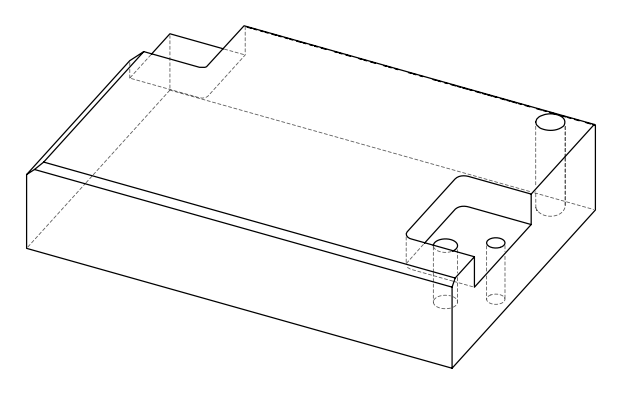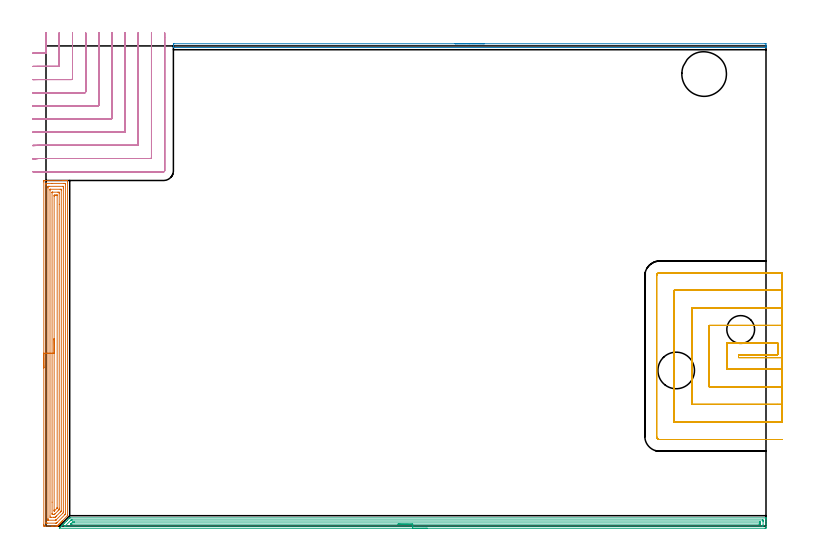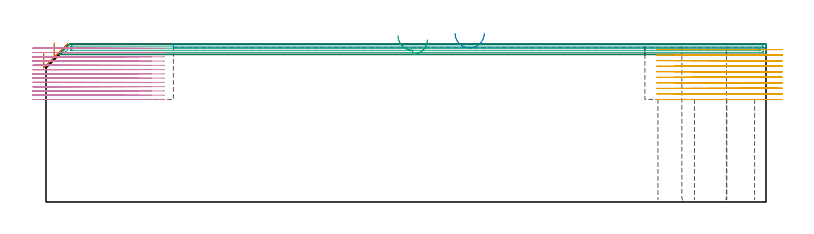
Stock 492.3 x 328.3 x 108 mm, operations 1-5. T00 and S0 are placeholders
(PLAN: 8 operations, 5 tool changes, 93.9 min)
(1 AREA_MILL | FG_CHAMFER_SURFACE | UGT0205_001 | 11.57 min | 31977 mm3)
(2 AREA_MILL_1 | FG_CHAMFER_SURFACE_1 | UGT0205_001 | 3.4 min | 1380 mm3)
(3 AREA_MILL_2 | FG_CHAMFER_SURFACE_2 | UGT0205_001 | 11.71 min | 12048 mm3)
(4 MILL_CORNER_NOTCH_RECTANGULAR | CORNER_NOTCH_RECTANGULAR | NXT0201_011 | Follow Part, ap 3, ae 75% | 30.32 min | 302409 mm3)
(5 MILL_SLOT | SLOT_PARTIAL_RECTANGULAR | NXT0201_012 | Follow Part, ap 4, ae 75% | 31.41 min | 406406 mm3)
(6 MILL_THROUGH_HOLE_FROM_SOLID_MATERIAL | STEP1HOLE | NXT0201_007 | Circular | 4.9 min | 78533 mm3)
(7 INDEXABLE_INSERT_DRILL_THROUGH_HOLE_FROM_SOLID | STEP1HOLE_1 | NXT0302_009 | 0.3 min | 19807 mm3)
(8 INDEXABLE_INSERT_DRILL_THROUGH_HOLE_FROM_SOLID_1 | STEP1HOLE_2 | NXT0302_021 | 0.31 min | 34349 mm3)
(TOOL UGT0205_001 | Chamfer Mill 20 x 3 x 45 deg. | D20 FL50 Z2)
(TOOL NXT0201_011 | ENDMILL 12mm [2P460-1200-NA 1630] | D12 FL38 Z6)
(TOOL NXT0201_012 | ENDMILL 16mm [2P460-1600-NA 1630] | D16 FL38 Z6)
(TOOL NXT0201_007 | ENDMILL 25mm [R216.25-25050GCK54P 1620] | D25 R3 FL54 Z5)
(TOOL NXT0302_009 | Index. Insert Drill 19mm [880-D1900L25-05] | D19 PA176 FL95 Z2)
(TOOL NXT0302_021 | Index. Insert Drill 25mm [880-D2500L25-05] | D25 PA176 FL125 Z2)
(OP 1 AREA_MILL)
G17 G21 G94 G90
T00 M6
G54
G17 G0 G90 X-1.5 Y108.15 S1061 M3
G43 Z118. H0
Z101.8
G94 G1 Y108.188 Z100.928 F250.
Y108.302 Z100.064
Y108.491 Z99.212
Y108.753 Z98.38
Y109.087 Z97.574
Y109.49 Z96.8
Y109.959 Z96.064
Y110.49 Z95.372
Y111.079 Z94.729
Y111.722 Z94.14
Y112.414 Z93.608
Y113.15 Z93.14
Y113.924 Z92.737
Y114.73 Z92.403
Y115.562 Z92.141
Y116.414 Z91.952
Y117.278 Z91.838
Y118.15 Z91.8
Y235.335
X-1.499 Y235.677 Z91.801
X-1.494 Y236.223 Z91.803
X-1.492 Y236.292 Z91.806
X-0.951 Y236.296 Z92.346
X-0.332 Y236.3 Z92.966
X11.486 Z104.781
X12.912 Z106.208
X13.263 Z106.558
X13.965 Z107.264
X14.267 Z107.566
X14.66 Y236.293 Z107.952
X14.697 Y236.29 Z107.988
X14.7 Y236.123 Z108.
Y7.773
X14.698 Y7.105 Z107.987
X14.611 Y7.009 Z107.907
X11.177 Y3.576 Z104.474
X11.042 Y3.44 Z104.338
X10.906 Y3.305 Z104.203
X10.735 Y3.134 Z104.033
X10.598 Y2.996 Z103.894
X10.459 Y2.858 Z103.757
X10.293 Y2.692 Z103.591
X10.154 Y2.552 Z103.449
X10.012 Y2.411 Z103.31
X9.852 Y2.251 Z103.15
X9.709 Y2.107 Z103.005
X9.565 Y1.964 Z102.863
X9.41 Y1.809 Z102.708
X9.265 Y1.663 Z102.561
X9.118 Y1.517 Z102.416
X8.969 Y1.368 Z102.266
X8.821 Y1.219 Z102.116
X8.671 Y1.07 Z101.969
X8.527 Y0.926 Z101.825
X8.377 Y0.775 Z101.672
X8.224 Y0.623 Z101.522
X8.086 Y0.485 Z101.383
X7.933 Y0.33 Z101.228
X7.778 Y0.177 Z101.075
X7.62 Y0.019 Z100.917
X7.599 Y0.008 Z100.897
X7.582 Y0. Z100.88
X7.535 Z100.834
X6.858 Z100.158
X6.156 Z99.451
X4.916 Z98.213
X4.379 Z97.674
X3.759 Z97.055
X-0.951 Y0.001 Z92.346
X-1.179 Y0.003 Z92.118
X-1.492 Y0.008 Z91.806
X-1.494 Y0.077 Z91.804
X-1.499 Y0.623 Z91.801
X-1.5 Y1.175 Z91.8
Y118.15
X-0.086 Z93.214
X-0.085 Y233.889 Z93.215
Y233.911
X-0.063 Y234.29 Z93.237
X0.419 Y234.298 Z93.719
X3.971 Y234.3 Z97.271
X12.375 Z105.675
X12.856 Y234.298 Z106.156
X13.263 Y234.29 Z106.563
X13.284 Y233.889 Z106.584
X13.285 Y233.867 Z106.585
Y8.645
X13.263 Y8.125 Z106.563
X13.092 Y7.946 Z106.392
X12.923 Y7.773 Z106.223
X7.561 Y2.411 Z100.861
X7.301 Y2.153 Z100.601
X7.213 Y2.071 Z100.513
X7.144 Y2.01 Z100.444
X7.044 Y2.007 Z100.344
X6.564 Y2.001 Z99.864
X0.825 Y2. Z94.125
X0.344 Y2.002 Z93.644
X-0.063 Y2.01 Z93.237
X-0.085 Y2.411 Z93.215
Y2.433
X-0.086 Y118.15 Z93.214
X1.328 Z94.628
X1.329 Y231.208 Z94.629
X1.33 Y231.594 Z94.63
X1.333 Y232.102 Z94.633
X1.335 Y232.286 Z94.635
X1.521 Y232.296 Z94.821
X1.714 Y232.298 Z95.014
X2.405 Y232.3 Z95.705
X11.486 Y232.299 Z104.786
X11.683 Y232.297 Z104.983
X11.814 Y232.293 Z105.114
X11.858 Y232.29 Z105.158
X11.865 Y232.274 Z105.165
X11.867 Y232.23 Z105.167
X11.87 Y232.102 Z105.17
X11.871 Y231.714 Z105.171
Y231.208
Y10.068
X11.868 Y9.561 Z105.168
X11.865 Y9.179 Z105.165
X11.486 Y8.787 Z104.786
X11.427 Y8.727 Z104.727
X6.972 Y4.271 Z100.272
X6.897 Y4.198 Z100.197
X6.746 Y4.058 Z100.046
X6.68 Y4.01 Z99.98
X6.55 Y4.006 Z99.85
X6.352 Y4.001 Z99.652
X1.714 Z95.014
X1.517 Y4.003 Z94.817
X1.385 Y4.007 Z94.685
X1.341 Y4.01 Z94.641
X1.335 Y4.026 Z94.635
X1.333 Y4.07 Z94.633
X1.33 Y4.198 Z94.63
X1.329 Y4.586 Z94.629
X1.328 Y5.092 Z94.628
Y118.15
X2.743 Z96.043
Y229.42
X2.747 Y230.168 Z96.047
X2.75 Y230.277 Z96.05
X2.757 Y230.291 Z96.057
X2.781 Y230.294 Z96.081
X2.835 Y230.297 Z96.135
X3.053 Y230.299 Z96.353
X9.724 Y230.3 Z103.024
X10.151 Y230.294 Z103.451
X10.365 Y230.29 Z103.665
X10.45 Y230.277 Z103.75
X10.457 Y229.42 Z103.757
Y10.596
X10.456 Y10.455 Z103.756
X10.452 Y10.267 Z103.752
X10.45 Y10.224 Z103.75
X10.428 Y10.189 Z103.728
X10.37 Y10.126 Z103.67
X10.205 Y9.956 Z103.505
X9.812 Y9.561 Z103.112
X7.087 Y6.836 Z100.387
X6.641 Y6.391 Z99.941
X6.479 Y6.23 Z99.779
X6.348 Y6.104 Z99.648
X6.261 Y6.022 Z99.561
X6.156 Y6.003 Z99.456
X6.141 Y6.001 Z99.441
X5.267 Y6. Z98.567
X3.477 Z96.777
X3.049 Y6.006 Z96.349
X2.835 Y6.01 Z96.135
X2.75 Y6.023 Z96.05
X2.743 Y6.88 Z96.043
Y118.15
X4.157 Z97.457
Y227.856
X4.159 Y228.08 Z97.459
X4.162 Y228.228 Z97.462
X4.164 Y228.278 Z97.464
X4.174 Y228.29 Z97.474
X4.213 Y228.293 Z97.513
X4.379 Y228.297 Z97.679
X4.605 Y228.3 Z97.905
X8.159 Y228.299 Z101.459
X8.821 Y228.293 Z102.121
X9.035 Y228.29 Z102.335
X9.04 Y227.856 Z102.34
X9.042 Y227.633 Z102.342
X9.043 Y220.057 Z102.343
Y12.242
X9.042 Y12.02 Z102.342
X9.036 Y11.348 Z102.336
X9.033 Y11.243 Z102.333
X8.981 Y11.187 Z102.281
X8.821 Y11.022 Z102.121
X8.539 Y10.738 Z101.839
X8.256 Y10.455 Z101.556
X6.312 Y8.51 Z99.612
X6.156 Y8.354 Z99.456
X5.865 Y8.066 Z99.165
X5.824 Y8.03 Z99.124
X5.802 Y8.012 Z99.102
X5.764 Y8.009 Z99.064
X5.599 Y8.004 Z98.899
X5.267 Y8.001 Z98.567
X5.041 Z98.341
X4.379 Y8.007 Z97.679
X4.165 Y8.01 Z97.465
X4.16 Y8.444 Z97.46
X4.158 Y8.667 Z97.458
X4.157 Y16.348 Z97.457
Y118.15
X5.571 Z98.871
Y225.54
X5.573 Y225.845 Z98.873
X5.576 Y226.139 Z98.876
X5.578 Y226.277 Z98.878
X5.713 Y226.291 Z99.013
X6.156 Y226.297 Z99.456
X6.593 Y226.3 Z99.893
X7.044 Z100.344
X7.482 Y226.299 Z100.782
X7.609 Y226.292 Z100.909
X7.62 Y226.29 Z100.92
X7.622 Y226.28 Z100.922
X7.626 Y226.238 Z100.926
X7.628 Y226.152 Z100.928
Y12.548
X7.627 Y12.395 Z100.927
X7.624 Y12.319 Z100.924
X7.622 Y12.285 Z100.922
X7.587 Y12.242 Z100.887
X7.317 Y11.967 Z100.617
X5.982 Y10.629 Z99.282
X5.694 Y10.344 Z98.994
X5.644 Y10.3 Z98.944
X5.578 Y10.244 Z98.878
X5.575 Y10.323 Z98.875
X5.573 Y10.455 Z98.873
X5.572 Y10.705 Z98.872
X5.571 Y11.043 Z98.871
Y118.15
Y119.022 Z98.909
Y119.887 Z99.023
Y120.738 Z99.212
Y121.57 Z99.474
Y122.376 Z99.808
Y123.15 Z100.211
Y123.886 Z100.68
Y124.578 Z101.211
Y125.221 Z101.8
Y125.81 Z102.443
Y126.342 Z103.135
Y126.81 Z103.871
Y127.213 Z104.645
Y127.547 Z105.451
Y127.809 Z106.283
Y127.998 Z107.135
Y128.112 Z108.
Y128.15 Z108.871
G0 Z118.
M5
M2
(OP 2 AREA_MILL_1)
G17 G21 G94 G90
T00 M6
G54
G17 G0 G90 X279.7 Y329.8 S1061 M3
G43 Z118. H0
Z115.4
G94 G1 X279.738 Z114.528 F250.
X279.852 Z113.664
X280.041 Z112.812
X280.303 Z111.98
X280.637 Z111.174
X281.04 Z110.4
X281.508 Z109.664
X282.04 Z108.972
X282.629 Z108.329
X283.272 Z107.74
X283.964 Z107.208
X284.7 Z106.74
X285.474 Z106.337
X286.28 Z106.003
X287.112 Z105.741
X287.963 Z105.552
X288.828 Z105.438
X289.7 Z105.4
X491.677
X491.911 Y329.799 Z105.401
X492.297 Y329.791 Z105.405
X492.3 Y329.726 Z105.471
Y328.5 Z106.695
Y327.807 Z107.393
Y327.531 Z107.668
X492.29 Y327.202 Z107.989
X492.124 Y327.2 Z108.
X87.276
X87.11 Y327.202 Z107.989
X87.1 Y327.531 Z107.668
Y327.807 Z107.392
Y328.5 Z106.695
Y329.726 Z105.471
X87.103 Y329.791 Z105.405
X87.49 Y329.8 Z105.4
X289.7
X290.572 Z105.438
X291.436 Z105.552
X292.288 Z105.741
X293.12 Z106.003
X293.926 Z106.337
X294.7 Z106.74
X295.436 Z107.208
X296.128 Z107.74
X296.771 Z108.329
X297.36 Z108.972
X297.891 Z109.664
X298.36 Z110.4
X298.763 Z111.174
X299.097 Z111.98
X299.359 Z112.812
X299.548 Z113.664
X299.662 Z114.528
X299.7 Z115.4
G0 Z118.
M5
M2
(OP 3 AREA_MILL_2)
G17 G21 G94 G90
T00 M6
G54
G17 G0 G90 X260.7 Y-1.5 S1061 M3
G43 Z118. H0
Z110.9
G94 G1 X260.662 Z110.028 F250.
X260.548 Z109.164
X260.359 Z108.312
X260.097 Z107.48
X259.763 Z106.674
X259.36 Z105.9
X258.891 Z105.164
X258.36 Z104.472
X257.771 Z103.829
X257.128 Z103.24
X256.436 Z102.708
X255.7 Z102.24
X254.926 Z101.837
X254.12 Z101.503
X253.288 Z101.241
X252.436 Z101.052
X251.571 Z100.938
X250.7 Z100.9
X9.282
X9.114 Y-1.498 Z100.901
X9.129 Y-1.479 Z100.92
X9.282 Y-1.319 Z101.081
X9.854 Y-0.744 Z101.653
X10.444 Y-0.156 Z102.244
X10.623 Y0.024 Z102.422
X10.737 Y0.139 Z102.535
X11.326 Y0.727 Z103.126
X11.517 Y0.918 Z103.316
X11.619 Y1.021 Z103.418
X12.209 Y1.609 Z104.009
X12.858 Y2.259 Z104.658
X13.753 Y3.153 Z105.552
X14.647 Y4.047 Z106.446
X15.541 Y4.941 Z107.341
X16.179 Y5.579 Z107.977
X16.185 Y5.583 Z107.981
X16.204 Y5.595 Z107.989
X16.882 Y5.6 Z108.
X492.118
X492.292 Y5.597 Z107.988
X492.293 Y5.592 Z107.983
X492.3 Y5.224 Z107.623
Y4.974 Z107.373
Y4.256 Z106.651
Y3.014 Z105.411
Y1.609 Z104.004
Y0.988 Z103.384
Y-0.776 Z101.621
X492.297 Y-1.038 Z101.359
X492.29 Y-1.492 Z100.906
X492.135 Y-1.495 Z100.903
X491.671 Y-1.5 Z100.9
X250.7
Y-0.086 Z102.314
X13.305 Y-0.085 Z102.315
X13.234
X13.016 Y-0.079 Z102.321
X12.981 Y-0.078 Z102.322
X12.988 Y-0.067 Z102.333
X13.003 Y-0.05 Z102.35
X13.099 Y0.049 Z102.449
X13.198 Y0.148 Z102.548
X17.095 Y4.045 Z106.445
X17.194 Y4.141 Z106.541
X17.225 Y4.168 Z106.568
X17.241 Y4.179 Z106.579
X17.262 Y4.181 Z106.581
X17.364 Y4.183 Z106.583
X17.776 Y4.186 Z106.586
X17.847
X489.883 Y4.185 Z106.585
X489.955
X490.263 Y4.179 Z106.579
X490.29 Y4.078 Z106.478
X490.297 Y3.847 Z106.247
X490.299 Y3.373 Z105.773
X490.3 Y2.962 Z105.362
X490.299 Y0.727 Z103.127
X490.296 Y0.319 Z102.719
X490.284 Y-0.079 Z102.321
X489.883 Y-0.085 Z102.315
X489.811
X250.7 Y-0.086 Z102.314
Y1.328 Z103.728
X17.776 Y1.329 Z103.729
X17.165 Y1.33 Z103.73
X16.921 Y1.333 Z103.733
X16.882 Y1.336 Z103.736
X16.85 Y1.341 Z103.741
X16.865 Y1.36 Z103.76
X16.882 Y1.382 Z103.782
X17.884 Y2.384 Z104.784
X17.993 Y2.491 Z104.891
X18.222 Y2.711 Z105.111
X18.296 Y2.765 Z105.165
X18.39 Y2.767 Z105.167
X18.67 Y2.77 Z105.17
X19.28 Y2.771 Z105.171
X19.564 Y2.772 Z105.172
X488.094 Y2.771 Z105.171
X488.189 Y2.77 Z105.17
X488.264 Y2.767 Z105.167
X488.282 Y2.765 Z105.165
X488.29 Y2.75 Z105.15
X488.293 Y2.694 Z105.094
X488.298 Y2.491 Z104.891
X488.3 Y2.289 Z104.689
X488.298 Y1.609 Z104.009
X488.296 Y1.41 Z103.81
X488.291 Y1.344 Z103.744
X488.235 Y1.335 Z103.735
X488.094 Y1.334 Z103.734
X487.484 Y1.329 Z103.729
X250.7 Y1.328 Z103.728
X249.828 Z103.766
X248.963 Z103.88
X248.112 Z104.069
X247.28 Z104.332
X246.474 Z104.665
X245.7 Z105.068
X244.964 Z105.537
X244.272 Z106.068
X243.629 Z106.657
X243.039 Z107.301
X242.508 Z107.993
X242.04 Z108.728
X241.637 Z109.502
X241.303 Z110.308
X241.041 Z111.14
X240.852 Z111.992
X240.738 Z112.857
X240.7 Z113.728
G0 Z118.
M5
M2
(OP 4 MILL_CORNER_NOTCH_RECTANGULAR)
G17 G21 G94 G90
T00 M6
G54
G17 G0 G90 X-8.999 Y323.229 S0 M3
G43 Z118. H1
Z105.085
G94 G1 X-6. Y323.286 F250.
G2 X-4.472 Y323.3 R81. F500.
G1 X-0.494
G3 X0.1 Y323.894 R0.6
G1 Y334.3
Y337.3 F250.
G0 Z118.
X-8.999 Y314.22
Z105.085
G1 X-6. Y314.284
G2 X-4.472 Y314.3 R72. F500.
G1 X8.506
G3 X9.1 Y314.894 R0.6
G1 Y334.3
Y337.3 F250.
G0 Z118.
X-8.999 Y305.209
Z105.085
G1 X-6. Y305.281
G2 X-4.472 Y305.3 R63. F500.
G1 X17.505
G3 X18.1 Y305.895 R0.6
G1 Y334.3
Y337.3 F250.
G0 Z118.
X-8.999 Y296.193
Z105.085
G1 X-6. Y296.278
G2 X-4.472 Y296.3 R54. F500.
G1 X26.505
G3 X27.1 Y296.895 R0.6
G1 Y334.3
Y337.3 F250.
G0 Z118.
X-8.998 Y287.172
Z105.085
G1 X-6. Y287.274
G2 X-4.472 Y287.3 R45. F500.
G1 X35.505
G3 X36.1 Y287.895 R0.6
G1 Y334.3
Y337.3 F250.
G0 Z118.
X-8.997 Y278.14
Z105.085
G1 X-6. Y278.268
G2 X-4.472 Y278.3 R36. F500.
G1 X44.505
G3 X45.1 Y278.895 R0.6
G1 Y334.3
Y337.3 F250.
G0 Z118.
X-8.995 Y269.087
Z105.085
G1 X-6. Y269.257
G2 X-4.472 Y269.3 R27. F500.
G1 X53.504
G3 X54.1 Y269.896 R0.6
G1 Y334.3
Y337.3 F250.
G0 Z118.
X-8.989 Y259.98
Z105.085
G1 X-6. Y260.235
G2 X-4.472 Y260.3 R18. F500.
G1 X62.504
G3 X63.1 Y260.896 R0.6
G1 Y334.3
Y337.3 F250.
G0 Z118.
X-8.956 Y250.66
Z105.085
G1 X-6. Y251.169
G2 X-4.472 Y251.3 R9. F500.
G1 X71.504
G3 X72.1 Y251.896 R0.6
G1 Y334.3
Y337.3 F250.
G0 Z118.
X-7.472 Y242.3
Z105.085
G1 X-4.472
X80.504 F500.
G3 X81.1 Y242.896 R0.6
G1 Y334.3
Y337.3 F250.
G0 Z118.
X-8.999 Y323.229
Z102.169
G1 X-6. Y323.286
G2 X-4.472 Y323.3 R81. F500.
G1 X-0.494
G3 X0.1 Y323.894 R0.6
G1 Y334.3
Y337.3 F250.
G0 Z118.
X-8.999 Y314.22
Z102.169
G1 X-6. Y314.284
G2 X-4.472 Y314.3 R72. F500.
G1 X8.506
G3 X9.1 Y314.894 R0.6
G1 Y334.3
Y337.3 F250.
G0 Z118.
X-8.999 Y305.209
Z102.169
G1 X-6. Y305.281
G2 X-4.472 Y305.3 R63. F500.
G1 X17.505
G3 X18.1 Y305.895 R0.6
G1 Y334.3
Y337.3 F250.
G0 Z118.
X-8.999 Y296.193
Z102.169
G1 X-6. Y296.278
G2 X-4.472 Y296.3 R54. F500.
G1 X26.505
G3 X27.1 Y296.895 R0.6
G1 Y334.3
Y337.3 F250.
G0 Z118.
X-8.998 Y287.172
Z102.169
G1 X-6. Y287.274
G2 X-4.472 Y287.3 R45. F500.
G1 X35.505
G3 X36.1 Y287.895 R0.6
G1 Y334.3
Y337.3 F250.
G0 Z118.
X-8.997 Y278.14
Z102.169
G1 X-6. Y278.268
G2 X-4.472 Y278.3 R36. F500.
G1 X44.505
G3 X45.1 Y278.895 R0.6
G1 Y334.3
Y337.3 F250.
G0 Z118.
X-8.995 Y269.087
Z102.169
G1 X-6. Y269.257
G2 X-4.472 Y269.3 R27. F500.
G1 X53.504
G3 X54.1 Y269.896 R0.6
G1 Y334.3
Y337.3 F250.
G0 Z118.
X-8.989 Y259.98
Z102.169
G1 X-6. Y260.235
G2 X-4.472 Y260.3 R18. F500.
G1 X62.504
G3 X63.1 Y260.896 R0.6
G1 Y334.3
Y337.3 F250.
G0 Z118.
X-8.956 Y250.66
Z102.169
G1 X-6. Y251.169
G2 X-4.472 Y251.3 R9. F500.
G1 X71.504
G3 X72.1 Y251.896 R0.6
G1 Y334.3
Y337.3 F250.
G0 Z118.
X-7.472 Y242.3
Z102.169
G1 X-4.472
X80.504 F500.
G3 X81.1 Y242.896 R0.6
G1 Y334.3
Y337.3 F250.
G0 Z118.
X-9. Y323.27
Z99.254
G1 X-6. Y323.297
G2 X-5.276 Y323.3 R81. F500.
G1 X-0.494
G3 X0.1 Y323.894 R0.6
G1 Y334.3
Y337.3 F250.
G0 Z118.
X-9. Y314.266
Z99.254
G1 X-6. Y314.296
G2 X-5.276 Y314.3 R72. F500.
G1 X8.506
G3 X9.1 Y314.894 R0.6
G1 Y334.3
Y337.3 F250.
G0 Z118.
X-9. Y305.261
Z99.254
G1 X-6. Y305.296
G2 X-5.276 Y305.3 R63. F500.
G1 X17.505
G3 X18.1 Y305.895 R0.6
G1 Y334.3
Y337.3 F250.
G0 Z118.
X-9. Y296.255
Z99.254
G1 X-6. Y296.295
G2 X-5.276 Y296.3 R54. F500.
G1 X26.505
G3 X27.1 Y296.895 R0.6
G1 Y334.3
Y337.3 F250.
G0 Z118.
X-9. Y287.246
Z99.254
G1 X-6. Y287.294
G2 X-5.276 Y287.3 R45. F500.
G1 X35.505
G3 X36.1 Y287.895 R0.6
G1 Y334.3
Y337.3 F250.
G0 Z118.
X-8.999 Y278.232
Z99.254
G1 X-6. Y278.293
G2 X-5.276 Y278.3 R36. F500.
G1 X44.505
G3 X45.1 Y278.895 R0.6
G1 Y334.3
Y337.3 F250.
G0 Z118.
X-8.999 Y269.21
Z99.254
G1 X-6. Y269.29
G2 X-5.276 Y269.3 R27. F500.
G1 X53.504
G3 X54.1 Y269.896 R0.6
G1 Y334.3
Y337.3 F250.
G0 Z118.
X-8.998 Y260.165
Z99.254
G1 X-6. Y260.285
G2 X-5.276 Y260.3 R18. F500.
G1 X62.504
G3 X63.1 Y260.896 R0.6
G1 Y334.3
Y337.3 F250.
G0 Z118.
X-8.99 Y251.029
Z99.254
G1 X-6. Y251.271
G2 X-5.276 Y251.3 R9. F500.
G1 X71.504
G3 X72.1 Y251.896 R0.6
G1 Y334.3
Y337.3 F250.
G0 Z118.
X-8.276 Y242.3
Z99.254
G1 X-5.276
X80.504 F500.
G3 X81.1 Y242.896 R0.6
G1 Y334.3
Y337.3 F250.
G0 Z118.
X-9. Y323.3
Z96.338
G1 X-6.
X-0.494 F500.
G3 X0.1 Y323.894 R0.6
G1 Y334.3
Y337.3 F250.
G0 Z118.
X-9. Y314.3
Z96.338
G1 X-6.
X8.506 F500.
G3 X9.1 Y314.894 R0.6
G1 Y334.3
Y337.3 F250.
G0 Z118.
X-9. Y305.3
Z96.338
G1 X-6.
X17.505 F500.
G3 X18.1 Y305.895 R0.6
G1 Y334.3
Y337.3 F250.
G0 Z118.
X-9. Y296.3
Z96.338
G1 X-6.
X26.505 F500.
G3 X27.1 Y296.895 R0.6
G1 Y334.3
Y337.3 F250.
G0 Z118.
X-9. Y287.3
Z96.338
G1 X-6.
X35.505 F500.
G3 X36.1 Y287.895 R0.6
G1 Y334.3
Y337.3 F250.
G0 Z118.
X-9. Y278.3
Z96.338
G1 X-6.
X44.505 F500.
G3 X45.1 Y278.895 R0.6
G1 Y334.3
Y337.3 F250.
G0 Z118.
X-9. Y269.3
Z96.338
G1 X-6.
X53.504 F500.
G3 X54.1 Y269.896 R0.6
G1 Y334.3
Y337.3 F250.
G0 Z118.
X-9. Y260.3
Z96.338
G1 X-6.
X62.504 F500.
G3 X63.1 Y260.896 R0.6
G1 Y334.3
Y337.3 F250.
G0 Z118.
X-9. Y251.3
Z96.338
G1 X-6.
X71.504 F500.
G3 X72.1 Y251.896 R0.6
G1 Y334.3
Y337.3 F250.
G0 Z118.
X-9. Y242.3
Z96.338
G1 X-6.
X80.504 F500.
G3 X81.1 Y242.896 R0.6
G1 Y334.3
Y337.3 F250.
G0 Z118.
X-9. Y323.3
Z93.423
G1 X-6.
X-0.494 F500.
G3 X0.1 Y323.894 R0.6
G1 Y334.3
Y337.3 F250.
G0 Z118.
X-9. Y314.3
Z93.423
G1 X-6.
X8.506 F500.
G3 X9.1 Y314.894 R0.6
G1 Y334.3
Y337.3 F250.
G0 Z118.
X-9. Y305.3
Z93.423
G1 X-6.
X17.505 F500.
G3 X18.1 Y305.895 R0.6
G1 Y334.3
Y337.3 F250.
G0 Z118.
X-9. Y296.3
Z93.423
G1 X-6.
X26.505 F500.
G3 X27.1 Y296.895 R0.6
G1 Y334.3
Y337.3 F250.
G0 Z118.
X-9. Y287.3
Z93.423
G1 X-6.
X35.505 F500.
G3 X36.1 Y287.895 R0.6
G1 Y334.3
Y337.3 F250.
G0 Z118.
X-9. Y278.3
Z93.423
G1 X-6.
X44.505 F500.
G3 X45.1 Y278.895 R0.6
G1 Y334.3
Y337.3 F250.
G0 Z118.
X-9. Y269.3
Z93.423
G1 X-6.
X53.504 F500.
G3 X54.1 Y269.896 R0.6
G1 Y334.3
Y337.3 F250.
G0 Z118.
X-9. Y260.3
Z93.423
G1 X-6.
X62.504 F500.
G3 X63.1 Y260.896 R0.6
G1 Y334.3
Y337.3 F250.
G0 Z118.
X-9. Y251.3
Z93.423
G1 X-6.
X71.504 F500.
G3 X72.1 Y251.896 R0.6
G1 Y334.3
Y337.3 F250.
G0 Z118.
X-9. Y242.3
Z93.423
G1 X-6.
X80.504 F500.
G3 X81.1 Y242.896 R0.6
G1 Y334.3
Y337.3 F250.
G0 Z118.
X-9. Y323.3
Z90.508
G1 X-6.
X-0.494 F500.
G3 X0.1 Y323.894 R0.6
G1 Y334.3
Y337.3 F250.
G0 Z118.
X-9. Y314.3
Z90.508
G1 X-6.
X8.506 F500.
G3 X9.1 Y314.894 R0.6
G1 Y334.3
Y337.3 F250.
G0 Z118.
X-9. Y305.3
Z90.508
G1 X-6.
X17.505 F500.
G3 X18.1 Y305.895 R0.6
G1 Y334.3
Y337.3 F250.
G0 Z118.
X-9. Y296.3
Z90.508
G1 X-6.
X26.505 F500.
G3 X27.1 Y296.895 R0.6
G1 Y334.3
Y337.3 F250.
G0 Z118.
X-9. Y287.3
Z90.508
G1 X-6.
X35.505 F500.
G3 X36.1 Y287.895 R0.6
G1 Y334.3
Y337.3 F250.
G0 Z118.
X-9. Y278.3
Z90.508
G1 X-6.
X44.505 F500.
G3 X45.1 Y278.895 R0.6
G1 Y334.3
Y337.3 F250.
G0 Z118.
X-9. Y269.3
Z90.508
G1 X-6.
X53.504 F500.
G3 X54.1 Y269.896 R0.6
G1 Y334.3
Y337.3 F250.
G0 Z118.
X-9. Y260.3
Z90.508
G1 X-6.
X62.504 F500.
G3 X63.1 Y260.896 R0.6
G1 Y334.3
Y337.3 F250.
G0 Z118.
X-9. Y251.3
Z90.508
G1 X-6.
X71.504 F500.
G3 X72.1 Y251.896 R0.6
G1 Y334.3
Y337.3 F250.
G0 Z118.
X-9. Y242.3
Z90.508
G1 X-6.
X80.504 F500.
G3 X81.1 Y242.896 R0.6
G1 Y334.3
Y337.3 F250.
G0 Z118.
X-9. Y323.3
Z87.592
G1 X-6.
X-0.494 F500.
G3 X0.1 Y323.894 R0.6
G1 Y334.3
Y337.3 F250.
G0 Z118.
X-9. Y314.3
Z87.592
G1 X-6.
X8.506 F500.
G3 X9.1 Y314.894 R0.6
G1 Y334.3
Y337.3 F250.
G0 Z118.
X-9. Y305.3
Z87.592
G1 X-6.
X17.505 F500.
G3 X18.1 Y305.895 R0.6
G1 Y334.3
Y337.3 F250.
G0 Z118.
X-9. Y296.3
Z87.592
G1 X-6.
X26.505 F500.
G3 X27.1 Y296.895 R0.6
G1 Y334.3
Y337.3 F250.
G0 Z118.
X-9. Y287.3
Z87.592
G1 X-6.
X35.505 F500.
G3 X36.1 Y287.895 R0.6
G1 Y334.3
Y337.3 F250.
G0 Z118.
X-9. Y278.3
Z87.592
G1 X-6.
X44.505 F500.
G3 X45.1 Y278.895 R0.6
G1 Y334.3
Y337.3 F250.
G0 Z118.
X-9. Y269.3
Z87.592
G1 X-6.
X53.504 F500.
G3 X54.1 Y269.896 R0.6
G1 Y334.3
Y337.3 F250.
G0 Z118.
X-9. Y260.3
Z87.592
G1 X-6.
X62.504 F500.
G3 X63.1 Y260.896 R0.6
G1 Y334.3
Y337.3 F250.
G0 Z118.
X-9. Y251.3
Z87.592
G1 X-6.
X71.504 F500.
G3 X72.1 Y251.896 R0.6
G1 Y334.3
Y337.3 F250.
G0 Z118.
X-9. Y242.3
Z87.592
G1 X-6.
X80.504 F500.
G3 X81.1 Y242.896 R0.6
G1 Y334.3
Y337.3 F250.
G0 Z118.
X-9. Y323.3
Z84.677
G1 X-6.
X-0.494 F500.
G3 X0.1 Y323.894 R0.6
G1 Y334.3
Y337.3 F250.
G0 Z118.
X-9. Y314.3
Z84.677
G1 X-6.
X8.506 F500.
G3 X9.1 Y314.894 R0.6
G1 Y334.3
Y337.3 F250.
G0 Z118.
X-9. Y305.3
Z84.677
G1 X-6.
X17.505 F500.
G3 X18.1 Y305.895 R0.6
G1 Y334.3
Y337.3 F250.
G0 Z118.
X-9. Y296.3
Z84.677
G1 X-6.
X26.505 F500.
G3 X27.1 Y296.895 R0.6
G1 Y334.3
Y337.3 F250.
G0 Z118.
X-9. Y287.3
Z84.677
G1 X-6.
X35.505 F500.
G3 X36.1 Y287.895 R0.6
G1 Y334.3
Y337.3 F250.
G0 Z118.
X-9. Y278.3
Z84.677
G1 X-6.
X44.505 F500.
G3 X45.1 Y278.895 R0.6
G1 Y334.3
Y337.3 F250.
G0 Z118.
X-9. Y269.3
Z84.677
G1 X-6.
X53.504 F500.
G3 X54.1 Y269.896 R0.6
G1 Y334.3
Y337.3 F250.
G0 Z118.
X-9. Y260.3
Z84.677
G1 X-6.
X62.504 F500.
G3 X63.1 Y260.896 R0.6
G1 Y334.3
Y337.3 F250.
G0 Z118.
X-9. Y251.3
Z84.677
G1 X-6.
X71.504 F500.
G3 X72.1 Y251.896 R0.6
G1 Y334.3
Y337.3 F250.
G0 Z118.
X-9. Y242.3
Z84.677
G1 X-6.
X80.504 F500.
G3 X81.1 Y242.896 R0.6
G1 Y334.3
Y337.3 F250.
G0 Z118.
X-9. Y323.3
Z81.762
G1 X-6.
X-0.494 F500.
G3 X0.1 Y323.894 R0.6
G1 Y334.3
Y337.3 F250.
G0 Z118.
X-9. Y314.3
Z81.762
G1 X-6.
X8.506 F500.
G3 X9.1 Y314.894 R0.6
G1 Y334.3
Y337.3 F250.
G0 Z118.
X-9. Y305.3
Z81.762
G1 X-6.
X17.505 F500.
G3 X18.1 Y305.895 R0.6
G1 Y334.3
Y337.3 F250.
G0 Z118.
X-9. Y296.3
Z81.762
G1 X-6.
X26.505 F500.
G3 X27.1 Y296.895 R0.6
G1 Y334.3
Y337.3 F250.
G0 Z118.
X-9. Y287.3
Z81.762
G1 X-6.
X35.505 F500.
G3 X36.1 Y287.895 R0.6
G1 Y334.3
Y337.3 F250.
G0 Z118.
X-9. Y278.3
Z81.762
G1 X-6.
X44.505 F500.
G3 X45.1 Y278.895 R0.6
G1 Y334.3
Y337.3 F250.
G0 Z118.
X-9. Y269.3
Z81.762
G1 X-6.
X53.504 F500.
G3 X54.1 Y269.896 R0.6
G1 Y334.3
Y337.3 F250.
G0 Z118.
X-9. Y260.3
Z81.762
G1 X-6.
X62.504 F500.
G3 X63.1 Y260.896 R0.6
G1 Y334.3
Y337.3 F250.
G0 Z118.
X-9. Y251.3
Z81.762
G1 X-6.
X71.504 F500.
G3 X72.1 Y251.896 R0.6
G1 Y334.3
Y337.3 F250.
G0 Z118.
X-9. Y242.3
Z81.762
G1 X-6.
X80.504 F500.
G3 X81.1 Y242.896 R0.6
G1 Y334.3
Y337.3 F250.
G0 Z118.
X-9. Y323.3
Z78.846
G1 X-6.
X-0.494 F500.
G3 X0.1 Y323.894 R0.6
G1 Y334.3
Y337.3 F250.
G0 Z118.
X-9. Y314.3
Z78.846
G1 X-6.
X8.506 F500.
G3 X9.1 Y314.894 R0.6
G1 Y334.3
Y337.3 F250.
G0 Z118.
X-9. Y305.3
Z78.846
G1 X-6.
X17.505 F500.
G3 X18.1 Y305.895 R0.6
G1 Y334.3
Y337.3 F250.
G0 Z118.
X-9. Y296.3
Z78.846
G1 X-6.
X26.505 F500.
G3 X27.1 Y296.895 R0.6
G1 Y334.3
Y337.3 F250.
G0 Z118.
X-9. Y287.3
Z78.846
G1 X-6.
X35.505 F500.
G3 X36.1 Y287.895 R0.6
G1 Y334.3
Y337.3 F250.
G0 Z118.
X-9. Y278.3
Z78.846
G1 X-6.
X44.505 F500.
G3 X45.1 Y278.895 R0.6
G1 Y334.3
Y337.3 F250.
G0 Z118.
X-9. Y269.3
Z78.846
G1 X-6.
X53.504 F500.
G3 X54.1 Y269.896 R0.6
G1 Y334.3
Y337.3 F250.
G0 Z118.
X-9. Y260.3
Z78.846
G1 X-6.
X62.504 F500.
G3 X63.1 Y260.896 R0.6
G1 Y334.3
Y337.3 F250.
G0 Z118.
X-9. Y251.3
Z78.846
G1 X-6.
X71.504 F500.
G3 X72.1 Y251.896 R0.6
G1 Y334.3
Y337.3 F250.
G0 Z118.
X-9. Y242.3
Z78.846
G1 X-6.
X80.504 F500.
G3 X81.1 Y242.896 R0.6
G1 Y334.3
Y337.3 F250.
G0 Z118.
X-9. Y323.3
Z75.931
G1 X-6.
X-0.494 F500.
G3 X0.1 Y323.894 R0.6
G1 Y334.3
Y337.3 F250.
G0 Z118.
X-9. Y314.3
Z75.931
G1 X-6.
X8.506 F500.
G3 X9.1 Y314.894 R0.6
G1 Y334.3
Y337.3 F250.
G0 Z118.
X-9. Y305.3
Z75.931
G1 X-6.
X17.505 F500.
G3 X18.1 Y305.895 R0.6
G1 Y334.3
Y337.3 F250.
G0 Z118.
X-9. Y296.3
Z75.931
G1 X-6.
X26.505 F500.
G3 X27.1 Y296.895 R0.6
G1 Y334.3
Y337.3 F250.
G0 Z118.
X-9. Y287.3
Z75.931
G1 X-6.
X35.505 F500.
G3 X36.1 Y287.895 R0.6
G1 Y334.3
Y337.3 F250.
G0 Z118.
X-9. Y278.3
Z75.931
G1 X-6.
X44.505 F500.
G3 X45.1 Y278.895 R0.6
G1 Y334.3
Y337.3 F250.
G0 Z118.
X-9. Y269.3
Z75.931
G1 X-6.
X53.504 F500.
G3 X54.1 Y269.896 R0.6
G1 Y334.3
Y337.3 F250.
G0 Z118.
X-9. Y260.3
Z75.931
G1 X-6.
X62.504 F500.
G3 X63.1 Y260.896 R0.6
G1 Y334.3
Y337.3 F250.
G0 Z118.
X-9. Y251.3
Z75.931
G1 X-6.
X71.504 F500.
G3 X72.1 Y251.896 R0.6
G1 Y334.3
Y337.3 F250.
G0 Z118.
X-9. Y242.3
Z75.931
G1 X-6.
X80.504 F500.
G3 X81.1 Y242.896 R0.6
G1 Y334.3
Y337.3 F250.
G0 Z118.
X-9. Y323.3
Z73.015
G1 X-6.
X-0.494 F500.
G3 X0.1 Y323.894 R0.6
G1 Y334.3
Y337.3 F250.
G0 Z118.
X-9. Y314.3
Z73.015
G1 X-6.
X8.506 F500.
G3 X9.1 Y314.894 R0.6
G1 Y334.3
Y337.3 F250.
G0 Z118.
X-9. Y305.3
Z73.015
G1 X-6.
X17.505 F500.
G3 X18.1 Y305.895 R0.6
G1 Y334.3
Y337.3 F250.
G0 Z118.
X-9. Y296.3
Z73.015
G1 X-6.
X26.505 F500.
G3 X27.1 Y296.895 R0.6
G1 Y334.3
Y337.3 F250.
G0 Z118.
X-9. Y287.3
Z73.015
G1 X-6.
X35.505 F500.
G3 X36.1 Y287.895 R0.6
G1 Y334.3
Y337.3 F250.
G0 Z118.
X-9. Y278.3
Z73.015
G1 X-6.
X44.505 F500.
G3 X45.1 Y278.895 R0.6
G1 Y334.3
Y337.3 F250.
G0 Z118.
X-9. Y269.3
Z73.015
G1 X-6.
X53.504 F500.
G3 X54.1 Y269.896 R0.6
G1 Y334.3
Y337.3 F250.
G0 Z118.
X-9. Y260.3
Z73.015
G1 X-6.
X62.504 F500.
G3 X63.1 Y260.896 R0.6
G1 Y334.3
Y337.3 F250.
G0 Z118.
X-9. Y251.3
Z73.015
G1 X-6.
X71.504 F500.
G3 X72.1 Y251.896 R0.6
G1 Y334.3
Y337.3 F250.
G0 Z118.
X-9. Y242.3
Z73.015
G1 X-6.
X80.504 F500.
G3 X81.1 Y242.896 R0.6
G1 Y334.3
Y337.3 F250.
G0 Z118.
X-9. Y323.3
Z70.1
G1 X-6.
X-0.494 F500.
G3 X0.1 Y323.894 R0.6
G1 Y334.3
Y337.3 F250.
G0 Z118.
X-9. Y314.3
Z70.1
G1 X-6.
X8.506 F500.
G3 X9.1 Y314.894 R0.6
G1 Y334.3
Y337.3 F250.
G0 Z118.
X-9. Y305.3
Z70.1
G1 X-6.
X17.505 F500.
G3 X18.1 Y305.895 R0.6
G1 Y334.3
Y337.3 F250.
G0 Z118.
X-9. Y296.3
Z70.1
G1 X-6.
X26.505 F500.
G3 X27.1 Y296.895 R0.6
G1 Y334.3
Y337.3 F250.
G0 Z118.
X-9. Y287.3
Z70.1
G1 X-6.
X35.505 F500.
G3 X36.1 Y287.895 R0.6
G1 Y334.3
Y337.3 F250.
G0 Z118.
X-9. Y278.3
Z70.1
G1 X-6.
X44.505 F500.
G3 X45.1 Y278.895 R0.6
G1 Y334.3
Y337.3 F250.
G0 Z118.
X-9. Y269.3
Z70.1
G1 X-6.
X53.504 F500.
G3 X54.1 Y269.896 R0.6
G1 Y334.3
Y337.3 F250.
G0 Z118.
X-9. Y260.3
Z70.1
G1 X-6.
X62.504 F500.
G3 X63.1 Y260.896 R0.6
G1 Y334.3
Y337.3 F250.
G0 Z118.
X-9. Y251.3
Z70.1
G1 X-6.
X71.504 F500.
G3 X72.1 Y251.896 R0.6
G1 Y334.3
Y337.3 F250.
G0 Z118.
X-9. Y242.3
Z70.1
G1 X-6.
X80.504 F500.
G3 X81.1 Y242.896 R0.6
G1 Y334.3
Y337.3 F250.
G0 Z118.
M5
M2
(OP 5 MILL_SLOT)
G17 G21 G94 G90
T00 M6
G54
G17 G0 G90 X503.3 Y115.2 S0 M3
G43 Z118. H1
Z104.21
G94 G1 X500.3 F250.
X473.5 F500.
Y117.2
X500.3
Y125.2
X465.5
Y107.2
X500.3
X503.3 F250.
Y137.2
X500.3
X453.5 F500.
Y95.2
X500.3
X503.3 F250.
Y149.2
X500.3
X441.5 F500.
Y83.2
X500.3
X503.3 F250.
Y161.2
X500.3
X429.5 F500.
Y71.2
X500.3
X503.3 F250.
Y173.2
X500.3
X419.5 F500.
G3 X417.5 Y171.2 R2.
G1 Y61.2
G3 X419.5 Y59.2 R2.
G1 X500.3
X503.3 F250.
G0 Y115.2 Z100.42
G1 X500.3
X473.5 F500.
Y117.2
X500.3
Y125.2
X465.5
Y107.2
X500.3
X503.3 F250.
Y137.2
X500.3
X453.5 F500.
Y95.2
X500.3
X503.3 F250.
Y149.2
X500.3
X441.5 F500.
Y83.2
X500.3
X503.3 F250.
Y161.2
X500.3
X429.5 F500.
Y71.2
X500.3
X503.3 F250.
Y173.2
X500.3
X419.5 F500.
G3 X417.5 Y171.2 R2.
G1 Y61.2
G3 X419.5 Y59.2 R2.
G1 X500.3
X503.3 F250.
G0 Y115.2 Z96.63
G1 X500.3
X473.5 F500.
Y117.2
X500.3
Y125.2
X465.5
Y107.2
X500.3
X503.3 F250.
Y137.2
X500.3
X453.5 F500.
Y95.2
X500.3
X503.3 F250.
Y149.2
X500.3
X441.5 F500.
Y83.2
X500.3
X503.3 F250.
Y161.2
X500.3
X429.5 F500.
Y71.2
X500.3
X503.3 F250.
Y173.2
X500.3
X419.5 F500.
G3 X417.5 Y171.2 R2.
G1 Y61.2
G3 X419.5 Y59.2 R2.
G1 X500.3
X503.3 F250.
G0 Y115.2 Z92.84
G1 X500.3
X473.5 F500.
Y117.2
X500.3
Y125.2
X465.5
Y107.2
X500.3
X503.3 F250.
Y137.2
X500.3
X453.5 F500.
Y95.2
X500.3
X503.3 F250.
Y149.2
X500.3
X441.5 F500.
Y83.2
X500.3
X503.3 F250.
Y161.2
X500.3
X429.5 F500.
Y71.2
X500.3
X503.3 F250.
Y173.2
X500.3
X419.5 F500.
G3 X417.5 Y171.2 R2.
G1 Y61.2
G3 X419.5 Y59.2 R2.
G1 X500.3
X503.3 F250.
G0 Y115.2 Z89.05
G1 X500.3
X473.5 F500.
Y117.2
X500.3
Y125.2
X465.5
Y107.2
X500.3
X503.3 F250.
Y137.2
X500.3
X453.5 F500.
Y95.2
X500.3
X503.3 F250.
Y149.2
X500.3
X441.5 F500.
Y83.2
X500.3
X503.3 F250.
Y161.2
X500.3
X429.5 F500.
Y71.2
X500.3
X503.3 F250.
Y173.2
X500.3
X419.5 F500.
G3 X417.5 Y171.2 R2.
G1 Y61.2
G3 X419.5 Y59.2 R2.
G1 X500.3
X503.3 F250.
G0 Y115.2 Z85.26
G1 X500.3
X473.5 F500.
Y117.2
X500.3
Y125.2
X465.5
Y107.2
X500.3
X503.3 F250.
Y137.2
X500.3
X453.5 F500.
Y95.2
X500.3
X503.3 F250.
Y149.2
X500.3
X441.5 F500.
Y83.2
X500.3
X503.3 F250.
Y161.2
X500.3
X429.5 F500.
Y71.2
X500.3
X503.3 F250.
Y173.2
X500.3
X419.5 F500.
G3 X417.5 Y171.2 R2.
G1 Y61.2
G3 X419.5 Y59.2 R2.
G1 X500.3
X503.3 F250.
G0 Y115.2 Z81.47
G1 X500.3
X473.5 F500.
Y117.2
X500.3
Y125.2
X465.5
Y107.2
X500.3
X503.3 F250.
Y137.2
X500.3
X453.5 F500.
Y95.2
X500.3
X503.3 F250.
Y149.2
X500.3
X441.5 F500.
Y83.2
X500.3
X503.3 F250.
Y161.2
X500.3
X429.5 F500.
Y71.2
X500.3
X503.3 F250.
Y173.2
X500.3
X419.5 F500.
G3 X417.5 Y171.2 R2.
G1 Y61.2
G3 X419.5 Y59.2 R2.
G1 X500.3
X503.3 F250.
G0 Y115.2 Z77.68
G1 X500.3
X473.5 F500.
Y117.2
X500.3
Y125.2
X465.5
Y107.2
X500.3
X503.3 F250.
Y137.2
X500.3
X453.5 F500.
Y95.2
X500.3
X503.3 F250.
Y149.2
X500.3
X441.5 F500.
Y83.2
X500.3
X503.3 F250.
Y161.2
X500.3
X429.5 F500.
Y71.2
X500.3
X503.3 F250.
Y173.2
X500.3
X419.5 F500.
G3 X417.5 Y171.2 R2.
G1 Y61.2
G3 X419.5 Y59.2 R2.
G1 X500.3
X503.3 F250.
G0 Y115.2 Z73.89
G1 X500.3
X473.5 F500.
Y117.2
X500.3
Y125.2
X465.5
Y107.2
X500.3
X503.3 F250.
Y137.2
X500.3
X453.5 F500.
Y95.2
X500.3
X503.3 F250.
Y149.2
X500.3
X441.5 F500.
Y83.2
X500.3
X503.3 F250.
Y161.2
X500.3
X429.5 F500.
Y71.2
X500.3
X503.3 F250.
Y173.2
X500.3
X419.5 F500.
G3 X417.5 Y171.2 R2.
G1 Y61.2
G3 X419.5 Y59.2 R2.
G1 X500.3
X503.3 F250.
G0 Y115.2 Z70.1
G1 X500.3
X473.5 F500.
Y117.2
X500.3
Y125.2
X465.5
Y107.2
X500.3
X503.3 F250.
Y137.2
X500.3
X453.5 F500.
Y95.2
X500.3
X503.3 F250.
Y149.2
X500.3
X441.5 F500.
Y83.2
X500.3
X503.3 F250.
Y161.2
X500.3
X429.5 F500.
Y71.2
X500.3
X503.3 F250.
Y173.2
X500.3
X419.5 F500.
G3 X417.5 Y171.2 R2.
G1 Y61.2
G3 X419.5 Y59.2 R2.
G1 X500.3
X503.3 F250.
G0 Z118.
M5
M2
